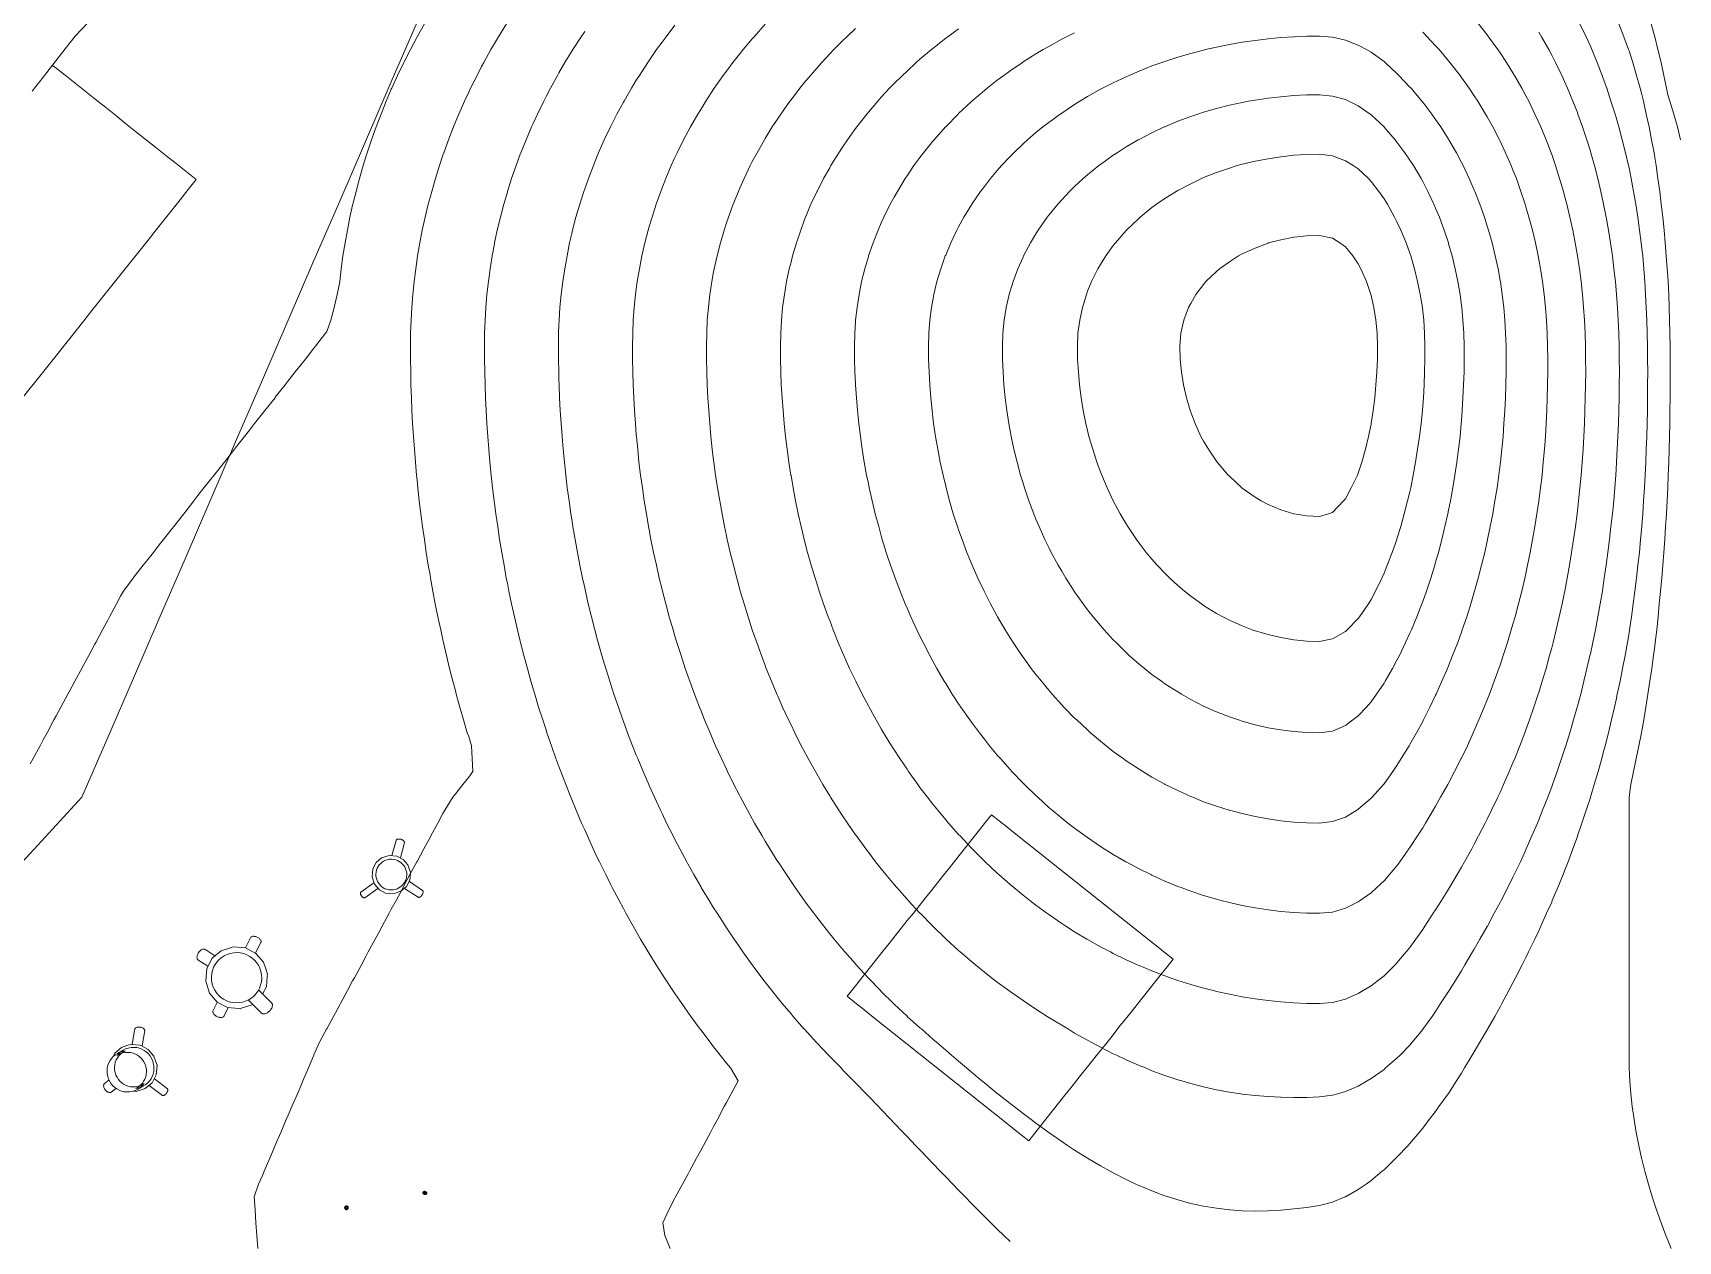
# Model space of a CAD drawing. Header units: millimetres. Extents: x -100577 to 287200, y -212120 to 238461.
# Drawn here: x 68313 to 81074, y 12460 to 21833 of the extents above; entities that cross this region are included whole.
import ezdxf

# ---------------------------------------------------------------- set-up
doc = ezdxf.new("R2010")
doc.units = ezdxf.units.MM
for name, color, linetype, lineweight in [('04_切断（機械室などの塊）', 7, 'Continuous', 35), ('10_見えがかり', 7, 'Continuous', 13), ('30_敷地・外構', 8, 'Continuous', 9)]:
    doc.layers.add(name, color=color, linetype=linetype, lineweight=lineweight)

msp = doc.modelspace()

# ---------------------------------------------------------------- linework, layer by layer
at = {"layer": '04_切断（機械室などの塊）'}
for points in [[(71350, 12825), (71350, 12826), (71349, 12826), (71348, 12826), (71348, 12827), (71347, 12827), (71347, 12828), (71346, 12828), (71346, 12829), (71345, 12829), (71345, 12830), (71344, 12830), (71344, 12831), (71343, 12832), (71343, 12832), (71343, 12833), (71343, 12834), (71343, 12834), (71342, 12835), (71342, 12836), (71342, 12836), (71342, 12837), (71343, 12838), (71343, 12838), (71343, 12839), (71343, 12839), (71343, 12840), (71344, 12840), (71344, 12840), (71344, 12841), (71345, 12841), (71345, 12842), (71346, 12842), (71346, 12842), (71347, 12843), (71347, 12843), (71348, 12843), (71349, 12843), (71349, 12843), (71350, 12843), (71351, 12844), (71352, 12843), (71352, 12843), (71353, 12843), (71354, 12843), (71355, 12843), (71355, 12843), (71356, 12843), (71357, 12842), (71357, 12842), (71358, 12842), (71358, 12841), (71359, 12841), (71360, 12840), (71360, 12840), (71361, 12839), (71361, 12839), (71362, 12838), (71362, 12838), (71363, 12837), (71363, 12837), (71363, 12836), (71364, 12835), (71364, 12835), (71364, 12834), (71364, 12833), (71364, 12833), (71364, 12832), (71364, 12831), (71364, 12831), (71364, 12830), (71364, 12830), (71364, 12829), (71364, 12829), (71363, 12828), (71363, 12828), (71363, 12827), (71362, 12827), (71362, 12826), (71362, 12826), (71361, 12826), (71361, 12825), (71360, 12825), (71359, 12825), (71359, 12824), (71358, 12824), (71357, 12824), (71357, 12824), (71356, 12824), (71355, 12824), (71354, 12824), (71354, 12824), (71353, 12824), (71352, 12825), (71351, 12825), (71351, 12825), (71350, 12825)], [(70736, 12718), (70736, 12718), (70736, 12719), (70736, 12720), (70736, 12721), (70736, 12721), (70737, 12722), (70737, 12723), (70737, 12724), (70737, 12724), (70738, 12726), (70738, 12726), (70738, 12727), (70739, 12727), (70739, 12728), (70740, 12729), (70740, 12729), (70741, 12730), (70741, 12730), (70742, 12731), (70742, 12731), (70743, 12731), (70744, 12732), (70744, 12732), (70745, 12732), (70745, 12732), (70746, 12732), (70746, 12732), (70747, 12732), (70747, 12732), (70748, 12731), (70748, 12731), (70749, 12731), (70749, 12731), (70750, 12730), (70750, 12730), (70751, 12729), (70751, 12729), (70752, 12728), (70752, 12727), (70753, 12726), (70753, 12726), (70753, 12725), (70753, 12724), (70754, 12723), (70754, 12723), (70754, 12722), (70754, 12721), (70754, 12720), (70754, 12719), (70754, 12718), (70754, 12718), (70754, 12717), (70754, 12716), (70754, 12715), (70754, 12715), (70753, 12714), (70753, 12713), (70753, 12712), (70753, 12712), (70752, 12711), (70752, 12710), (70751, 12709), (70751, 12709), (70750, 12708), (70750, 12708), (70749, 12707), (70749, 12707), (70748, 12706), (70748, 12706), (70747, 12706), (70746, 12706), (70746, 12706), (70745, 12706), (70745, 12706), (70744, 12706), (70744, 12706), (70743, 12706), (70742, 12706), (70742, 12706), (70741, 12707), (70741, 12707), (70740, 12708), (70740, 12708), (70739, 12709), (70739, 12709), (70738, 12710), (70738, 12710), (70738, 12711), (70737, 12712), (70737, 12713), (70737, 12713), (70737, 12714), (70737, 12715), (70736, 12716), (70736, 12716), (70736, 12718)]]:
    msp.add_lwpolyline(points, dxfattribs=at)
at = {"layer": '10_見えがかり'}
for points in [[(68738, 21911), (68642, 21808), (68536, 21672), (68421, 21526), (68307, 21380)], [(68466, 21581), (68484, 21567), (68562, 21505), (68640, 21443), (68718, 21380), (68797, 21318), (68875, 21256), (68953, 21194), (69031, 21131), (69110, 21069), (69266, 20945), (69345, 20882), (69423, 20820), (69579, 20696), (69517, 20617), (69455, 20539), (69268, 20304), (69206, 20226), (68957, 19913), (68895, 19835), (68832, 19756), (68770, 19678), (68708, 19600), (68459, 19287), (68397, 19209), (68210, 18974)], [(74908, 14711), (74955, 14770), (75002, 14828), (75048, 14887), (75095, 14946), (75142, 15005), (75235, 15122), (75282, 15181), (75329, 15239), (75375, 15298), (75422, 15357), (75469, 15415), (75655, 15650), (75702, 15709), (75749, 15768), (75807, 15721), (75866, 15674), (75925, 15628), (76981, 14787), (77040, 14740), (77099, 14694), (77157, 14647), (77111, 14588), (77064, 14530), (76877, 14295), (76831, 14236), (76784, 14178), (76737, 14119), (76691, 14060), (76644, 14001), (76550, 13884), (76504, 13825), (76457, 13767), (76410, 13708), (76364, 13649), (76317, 13591), (76130, 13356), (76084, 13297), (76037, 13238), (75978, 13285), (75919, 13332), (75861, 13378), (74804, 14219), (74746, 14266), (74687, 14312), (74628, 14359), (74675, 14418), (74722, 14476), (74908, 14711)], [(71098, 15452), (71130, 15569), (71131, 15571), (71132, 15573), (71134, 15574), (71136, 15576), (71139, 15577), (71143, 15578), (71146, 15579), (71150, 15579), (71155, 15579), (71159, 15578), (71163, 15578), (71167, 15577), (71171, 15576), (71175, 15574), (71179, 15572), (71182, 15570), (71186, 15568), (71189, 15566), (71191, 15563), (71193, 15560), (71194, 15558), (71195, 15556), (71195, 15553), (71195, 15551), (71163, 15434)], [(71018, 15433), (71076, 15452), (71136, 15446), (71186, 15420), (71222, 15378), (71222, 15378), (71241, 15320), (71238, 15283), (71236, 15260), (71210, 15210), (71167, 15174), (71110, 15155), (71049, 15160), (71000, 15186), (70963, 15229), (70944, 15286), (70950, 15347), (70976, 15396), (71018, 15433)], [(70991, 15366), (70999, 15378), (71009, 15388), (71020, 15398), (71033, 15407), (71048, 15414), (71063, 15419), (71079, 15422), (71096, 15423), (71112, 15421), (71128, 15418), (71142, 15412), (71155, 15405), (71167, 15397), (71178, 15387), (71188, 15376), (71197, 15363), (71204, 15348), (71209, 15333), (71212, 15317), (71212, 15300), (71211, 15284), (71207, 15268), (71202, 15254), (71195, 15241), (71186, 15229), (71177, 15218), (71165, 15208), (71152, 15200), (71138, 15193), (71123, 15187), (71106, 15184), (71090, 15184), (71074, 15185), (71058, 15189), (71043, 15194), (71030, 15201), (71018, 15210), (71008, 15219), (70998, 15231), (70989, 15244), (70982, 15258), (70977, 15274), (70974, 15290), (70973, 15306), (70975, 15322), (70978, 15338), (70984, 15353), (70991, 15366)], [(70853, 15162), (70853, 15164), (70854, 15166), (70855, 15167), (70856, 15168), (70957, 15240)], [(70989, 15196), (70887, 15124), (70886, 15123), (70884, 15123), (70882, 15123), (70880, 15123), (70878, 15124), (70875, 15125), (70873, 15127), (70870, 15129), (70868, 15131), (70865, 15133), (70863, 15136), (70861, 15139), (70859, 15141), (70858, 15144), (70856, 15147), (70855, 15150), (70854, 15153), (70853, 15156), (70853, 15159), (70853, 15162)], [(71233, 15249), (71335, 15181), (71337, 15180), (71338, 15178), (71339, 15176), (71340, 15173), (71340, 15170), (71340, 15167), (71339, 15164), (71338, 15160), (71337, 15156), (71335, 15152), (71333, 15149), (71331, 15145), (71329, 15142), (71326, 15139), (71323, 15136), (71321, 15133), (71318, 15131), (71314, 15129), (71311, 15128), (71309, 15127), (71306, 15126), (71304, 15126), (71301, 15127), (71300, 15128), (71196, 15196)], [(69962, 14736), (70004, 14817)], [(70004, 14817), (70005, 14819), (70007, 14821), (70010, 14823), (70014, 14824), (70018, 14825), (70022, 14825), (70027, 14825), (70033, 14824), (70038, 14823), (70043, 14822), (70048, 14820), (70053, 14817), (70058, 14815), (70062, 14812), (70067, 14809), (70071, 14805), (70074, 14801), (70078, 14797), (70080, 14793), (70082, 14790), (70083, 14786), (70083, 14783), (70083, 14780), (70082, 14777), (70040, 14696)], [(69585, 14659), (69586, 14665), (69586, 14670), (69588, 14676), (69590, 14682), (69592, 14687), (69595, 14693), (69598, 14697), (69601, 14702), (69605, 14707), (69609, 14711), (69614, 14715), (69619, 14719), (69623, 14722), (69628, 14724), (69633, 14726), (69637, 14726), (69641, 14726), (69644, 14725), (69647, 14724), (69723, 14673)], [(70017, 14297), (70013, 14294), (69937, 14269), (69920, 14263), (69909, 14264), (69823, 14272), (69742, 14314), (69683, 14383), (69653, 14476), (69662, 14574), (69704, 14654), (69772, 14713)], [(69727, 14605), (69740, 14625), (69756, 14642), (69774, 14658), (69796, 14672), (69819, 14684), (69844, 14692), (69871, 14697), (69898, 14698), (69924, 14696), (69949, 14690), (69973, 14681), (69995, 14669), (70014, 14656), (70032, 14640), (70048, 14622), (70062, 14601), (70073, 14577), (70082, 14552), (70087, 14525), (70088, 14499), (70085, 14472), (70079, 14447), (70070, 14423), (70059, 14401), (70045, 14382), (70030, 14364), (70011, 14348), (69990, 14334), (69967, 14323), (69941, 14314), (69915, 14310), (69888, 14308), (69862, 14311), (69836, 14317), (69812, 14326), (69791, 14337), (69771, 14351), (69754, 14366), (69738, 14385), (69724, 14406), (69712, 14430), (69704, 14455), (69699, 14481), (69698, 14508), (69700, 14535), (69706, 14560), (69715, 14584), (69727, 14605)], [(69772, 14713), (69845, 14736), (69865, 14743), (69963, 14734), (70043, 14692), (70102, 14624), (70120, 14571), (70133, 14531), (70131, 14516), (70124, 14433), (70096, 14380)], [(69669, 14592), (69593, 14642), (69591, 14644), (69589, 14647), (69587, 14651), (69586, 14655), (69585, 14659)], [(69708, 14238), (69708, 14242), (69709, 14245), (69710, 14248), (69742, 14312)], [(70065, 14408), (70166, 14306), (70168, 14303), (70170, 14299), (70171, 14295), (70172, 14290), (70171, 14285), (70170, 14279), (70168, 14273), (70165, 14267), (70161, 14261), (70157, 14255), (70153, 14250), (70148, 14245), (70143, 14240), (70138, 14236), (70132, 14232), (70126, 14229), (70120, 14226), (70114, 14224), (70108, 14223), (70103, 14222), (70098, 14223), (70094, 14224), (70090, 14226), (70087, 14228), (69986, 14330)], [(69828, 14270), (69795, 14205), (69793, 14202), (69790, 14200), (69787, 14198), (69783, 14196), (69779, 14195), (69774, 14195), (69768, 14195), (69762, 14195), (69757, 14196), (69751, 14198), (69745, 14200), (69740, 14203), (69735, 14205), (69730, 14209), (69725, 14212), (69721, 14216), (69717, 14221), (69714, 14225), (69711, 14230), (69709, 14234), (69708, 14238)], [(69084, 13987), (69104, 14107), (69105, 14109), (69106, 14111), (69108, 14113), (69110, 14115), (69113, 14117), (69117, 14118), (69121, 14119), (69126, 14120), (69131, 14120), (69136, 14120), (69140, 14120), (69145, 14119), (69149, 14119), (69154, 14117), (69159, 14116), (69163, 14114), (69167, 14112), (69171, 14109), (69174, 14107), (69176, 14104), (69178, 14102), (69179, 14099), (69180, 14097), (69180, 14094), (69160, 13975)], [(68895, 13824), (68902, 13844), (68911, 13861), (68922, 13877), (68935, 13891), (68950, 13904), (68968, 13916), (69013, 13942), (69032, 13952), (69053, 13958), (69075, 13962), (69097, 13963), (69118, 13961), (69139, 13956), (69158, 13949), (69176, 13939), (69192, 13928), (69206, 13915), (69219, 13900), (69231, 13882), (69240, 13863), (69247, 13842), (69251, 13821), (69252, 13799), (69250, 13777), (69245, 13756), (69238, 13737), (69229, 13719), (69218, 13703), (69205, 13689), (69190, 13676), (69172, 13665), (69127, 13638), (69108, 13629), (69087, 13622), (69065, 13618), (69043, 13617), (69022, 13619), (69001, 13624), (68982, 13632), (68964, 13641), (68948, 13652), (68934, 13665), (68921, 13681), (68909, 13698), (68900, 13717), (68893, 13738), (68889, 13760), (68888, 13782), (68890, 13803), (68895, 13824)], [(68937, 13895), (68949, 13918)], [(69090, 13918), (69071, 13922), (69051, 13924), (69031, 13923), (69011, 13920), (68998, 13915), (68990, 13908), (68978, 13895), (68968, 13881), (68959, 13865), (68952, 13847), (68948, 13828), (68946, 13808), (68947, 13787), (68951, 13767), (68957, 13748), (68966, 13731), (68976, 13715), (68988, 13701), (69002, 13689), (69016, 13678), (69032, 13670), (69050, 13663), (69069, 13658), (69089, 13656), (69109, 13657), (69129, 13661), (69142, 13665), (69150, 13672), (69162, 13685), (69172, 13700), (69181, 13716), (69188, 13734), (69192, 13753), (69194, 13773), (69193, 13793), (69189, 13813), (69183, 13832), (69174, 13850), (69164, 13866), (69152, 13880), (69138, 13892), (69124, 13902), (69108, 13911), (69090, 13918)], [(68949, 13918), (69001, 13963), (69050, 13979), (69072, 13986), (69146, 13979), (69207, 13947), (69252, 13895), (69265, 13858), (69276, 13824), (69269, 13750), (69237, 13689), (69184, 13644), (69114, 13621), (69094, 13622)], [(68981, 13918), (68968, 13903), (68965, 13899), (68965, 13899), (68974, 13905), (69020, 13931), (69029, 13936), (69029, 13936), (69008, 13932), (68991, 13927), (68981, 13918)], [(68957, 13644), (68921, 13616), (68918, 13614), (68915, 13613), (68911, 13613), (68907, 13613), (68903, 13613), (68898, 13615), (68894, 13617), (68889, 13619), (68885, 13622), (68881, 13626), (68877, 13630), (68874, 13634), (68871, 13638), (68868, 13642), (68866, 13647), (68864, 13652), (68862, 13657), (68861, 13662), (68861, 13667), (68862, 13671), (68863, 13675), (68864, 13678), (68866, 13681), (68868, 13683), (68902, 13709)], [(69111, 13645), (69111, 13645), (69132, 13648), (69149, 13654), (69159, 13663), (69172, 13677), (69175, 13682), (69175, 13682), (69166, 13676), (69120, 13649), (69111, 13645)], [(69255, 13719), (69356, 13641), (69358, 13640), (69359, 13638), (69359, 13636), (69360, 13634), (69359, 13631), (69359, 13627), (69358, 13624), (69357, 13620), (69355, 13617), (69353, 13613), (69351, 13610), (69348, 13607), (69346, 13604), (69343, 13601), (69340, 13598), (69337, 13595), (69334, 13593), (69331, 13591), (69328, 13590), (69325, 13589), (69323, 13589), (69320, 13589), (69318, 13589), (69317, 13590), (69216, 13668)]]:
    msp.add_lwpolyline(points, dxfattribs=at)
at = {"layer": '30_敷地・外構'}
for points in [[(68007, 15161), (68350, 15532), (68693, 15903), (68893, 16366), (69093, 16828), (69293, 17291), (69493, 17753), (69693, 18216), (69893, 18678), (70093, 19141), (70293, 19603), (70493, 20066), (70693, 20528), (70893, 20991), (71093, 21453), (71293, 21916)], [(68293, 16163), (68315, 16203), (68369, 16303), (68393, 16348), (68423, 16403), (68476, 16503), (68493, 16534), (68530, 16603), (68584, 16703), (68593, 16720), (68638, 16803), (68692, 16903), (68693, 16905), (68746, 17003), (68793, 17091), (68800, 17103), (68853, 17203), (68893, 17277), (68907, 17303), (68961, 17403), (68993, 17463), (69016, 17503), (69090, 17603), (69093, 17607), (69169, 17703), (69193, 17734), (69248, 17803), (69293, 17861), (69326, 17903), (69393, 17988), (69405, 18003), (69483, 18103), (69493, 18116), (69562, 18203), (69593, 18243), (69640, 18303), (69693, 18370), (69719, 18403), (69793, 18497), (69798, 18503), (69876, 18603), (69893, 18625), (69955, 18703), (69993, 18752), (70033, 18803), (70093, 18879), (70112, 18903), (70191, 19003), (70193, 19007), (70269, 19103), (70293, 19134), (70348, 19203), (70393, 19261), (70426, 19303), (70493, 19388), (70505, 19403), (70583, 19503), (70593, 19516), (70625, 19603), (70650, 19703), (70672, 19803), (70693, 19902), (70693, 19903), (70705, 20003), (70718, 20103), (70734, 20203), (70752, 20303), (70772, 20403), (70793, 20497), (70794, 20503), (70819, 20603), (70846, 20703), (70874, 20803), (70893, 20863), (70906, 20903), (70939, 21003), (70975, 21103), (70993, 21151), (71013, 21203), (71054, 21303), (71093, 21395), (71097, 21403), (71142, 21503), (71190, 21603), (71193, 21609), (71241, 21703), (71293, 21802), (71294, 21803), (71350, 21903)], [(70057, 12403), (70050, 12503), (70043, 12603), (70037, 12703), (70030, 12803), (70064, 12903), (70093, 12970), (70107, 13003), (70150, 13103), (70193, 13203), (70193, 13204), (70235, 13303), (70278, 13403), (70293, 13437), (70321, 13503), (70364, 13603), (70393, 13670), (70407, 13703), (70450, 13803), (70493, 13903), (70493, 13904), (70537, 14003), (70591, 14103), (70593, 14106), (70645, 14203), (70693, 14292), (70699, 14303), (70753, 14403), (70793, 14478), (70807, 14503), (70861, 14603), (70893, 14663), (70914, 14703), (70968, 14803), (70993, 14849), (71022, 14903), (71076, 15003), (71093, 15035), (71130, 15103), (71184, 15203), (71193, 15220), (71237, 15303), (71291, 15403), (71293, 15406), (71345, 15503), (71393, 15592), (71399, 15603), (71453, 15703), (71493, 15777), (71507, 15803), (71570, 15903), (71593, 15932), (71648, 16003), (71693, 16060), (71724, 16103), (71721, 16203), (71715, 16303), (71693, 16374), (71680, 16403), (71654, 16503), (71625, 16603), (71597, 16703), (71593, 16720), (71571, 16803), (71545, 16903), (71521, 17003), (71498, 17103), (71493, 17125), (71476, 17203), (71454, 17303), (71434, 17403), (71415, 17503), (71397, 17603), (71393, 17628), (71380, 17703), (71364, 17803), (71349, 17903), (71335, 18003), (71322, 18103), (71310, 18203), (71299, 18303), (71293, 18362), (71289, 18403), (71280, 18503), (71272, 18603), (71264, 18703), (71258, 18803), (71253, 18903), (71249, 19003), (71245, 19103), (71243, 19203), (71242, 19303), (71241, 19403), (71242, 19503), (71246, 19603), (71251, 19703), (71259, 19803), (71269, 19903), (71282, 20003), (71293, 20080), (71297, 20103), (71314, 20203), (71333, 20303), (71355, 20403), (71379, 20503), (71393, 20557), (71406, 20603), (71435, 20703), (71466, 20803), (71493, 20884), (71500, 20903), (71536, 21003), (71575, 21103), (71593, 21147), (71617, 21203), (71661, 21303), (71693, 21372), (71708, 21403), (71758, 21503), (71793, 21571), (71810, 21603), (71866, 21703), (71893, 21750), (71924, 21803), (71986, 21903)], [(73255, 12403), (73215, 12503), (73199, 12603), (73245, 12703), (73293, 12792), (73298, 12803), (73352, 12903), (73393, 12978), (73406, 13003), (73460, 13103), (73493, 13164), (73514, 13203), (73568, 13303), (73593, 13350), (73622, 13403), (73675, 13503), (73693, 13535), (73729, 13603), (73783, 13703), (73724, 13803), (73693, 13841), (73643, 13903), (73593, 13967), (73565, 14003), (73493, 14098), (73489, 14103), (73416, 14203), (73393, 14236), (73346, 14303), (73293, 14380), (73277, 14403), (73212, 14503), (73193, 14532), (73148, 14603), (73093, 14692), (73086, 14703), (73026, 14803), (72993, 14861), (72969, 14903), (72913, 15003), (72893, 15040), (72859, 15103), (72806, 15203), (72793, 15229), (72756, 15303), (72707, 15403), (72693, 15432), (72659, 15503), (72614, 15603), (72593, 15650), (72569, 15703), (72527, 15803), (72493, 15885), (72485, 15903), (72446, 16003), (72407, 16103), (72393, 16142), (72370, 16203), (72335, 16303), (72300, 16403), (72293, 16425), (72267, 16503), (72235, 16603), (72205, 16703), (72193, 16744), (72176, 16803), (72148, 16903), (72121, 17003), (72096, 17103), (72093, 17114), (72071, 17203), (72048, 17303), (72026, 17403), (72005, 17503), (71993, 17565), (71985, 17603), (71967, 17703), (71949, 17803), (71933, 17903), (71918, 18003), (71903, 18103), (71893, 18182), (71890, 18203), (71878, 18303), (71867, 18403), (71857, 18503), (71848, 18603), (71841, 18703), (71834, 18803), (71828, 18903), (71823, 19003), (71820, 19103), (71817, 19203), (71816, 19303), (71815, 19403), (71816, 19503), (71820, 19603), (71826, 19703), (71835, 19803), (71846, 19903), (71859, 20003), (71876, 20103), (71893, 20197), (71894, 20203), (71915, 20303), (71939, 20403), (71966, 20503), (71993, 20598), (71995, 20603), (72026, 20703), (72061, 20803), (72093, 20891), (72098, 20903), (72138, 21003), (72180, 21103), (72193, 21131), (72226, 21203), (72275, 21303), (72293, 21339), (72327, 21403), (72382, 21503), (72393, 21523), (72440, 21603), (72493, 21690), (72501, 21703), (72566, 21803), (72593, 21843)], [(75893, 12457), (75845, 12503), (75793, 12553), (75743, 12603), (75693, 12652), (75643, 12703), (75593, 12753), (75544, 12803), (75493, 12855), (75447, 12903), (75393, 12959), (75351, 13003), (75293, 13063), (75254, 13103), (75193, 13167), (75159, 13203), (75093, 13272), (75063, 13303), (74993, 13376), (74967, 13403), (74893, 13480), (74871, 13503), (74793, 13584), (74775, 13603), (74693, 13688), (74678, 13703), (74593, 13790), (74581, 13803), (74493, 13893), (74483, 13903), (74393, 13998), (74388, 14003), (74297, 14103), (74293, 14107), (74209, 14203), (74193, 14222), (74125, 14303), (74093, 14343), (74045, 14403), (73993, 14470), (73967, 14503), (73893, 14602), (73892, 14603), (73820, 14703), (73793, 14742), (73751, 14803), (73693, 14890), (73684, 14903), (73620, 15003), (73593, 15046), (73557, 15103), (73497, 15203), (73493, 15211), (73440, 15303), (73393, 15387), (73384, 15403), (73330, 15503), (73293, 15575), (73278, 15603), (73228, 15703), (73193, 15776), (73180, 15803), (73133, 15903), (73093, 15994), (73089, 16003), (73046, 16103), (73004, 16203), (72993, 16231), (72964, 16303), (72926, 16403), (72893, 16492), (72889, 16503), (72854, 16603), (72820, 16703), (72793, 16786), (72787, 16803), (72756, 16903), (72727, 17003), (72698, 17103), (72693, 17123), (72671, 17203), (72646, 17303), (72621, 17403), (72598, 17503), (72593, 17527), (72576, 17603), (72556, 17703), (72537, 17803), (72519, 17903), (72502, 18003), (72493, 18059), (72486, 18103), (72472, 18203), (72458, 18303), (72446, 18403), (72435, 18503), (72426, 18603), (72417, 18703), (72410, 18803), (72403, 18903), (72398, 19003), (72394, 19103), (72393, 19143), (72391, 19203), (72390, 19303), (72389, 19403), (72390, 19503), (72393, 19569), (72394, 19603), (72401, 19703), (72411, 19803), (72423, 19903), (72438, 20003), (72456, 20103), (72476, 20203), (72493, 20277), (72499, 20303), (72525, 20403), (72555, 20503), (72587, 20603), (72593, 20622), (72622, 20703), (72660, 20803), (72693, 20885), (72701, 20903), (72745, 21003), (72792, 21103), (72793, 21105), (72843, 21203), (72893, 21295), (72898, 21303), (72956, 21403), (72993, 21465), (73017, 21503), (73082, 21603), (73093, 21619), (73151, 21703), (73193, 21761), (73225, 21803), (73293, 21892)], [(80799, 20103), (80807, 20003), (80815, 19903), (80822, 19803), (80827, 19703), (80831, 19603), (80834, 19503), (80836, 19403), (80837, 19303), (80838, 19203), (80837, 19103), (80836, 19003), (80835, 18903), (80833, 18803), (80830, 18703), (80827, 18603), (80823, 18503), (80818, 18403), (80812, 18303), (80806, 18203), (80800, 18103), (80793, 18011), (80792, 18003), (80783, 17903), (80773, 17803), (80762, 17703), (80751, 17603), (80738, 17503), (80725, 17403), (80711, 17303), (80696, 17203), (80693, 17180), (80680, 17103), (80662, 17003), (80643, 16903), (80623, 16803), (80602, 16703), (80593, 16659), (80580, 16603), (80557, 16503), (80533, 16403), (80507, 16303), (80493, 16247), (80481, 16203), (80453, 16103), (80423, 16003), (80393, 15903), (80393, 15901), (80361, 15803), (80328, 15703), (80294, 15603), (80293, 15600), (80257, 15503), (80220, 15403), (80193, 15332), (80181, 15303), (80140, 15203), (80098, 15103), (80093, 15089), (80054, 15003), (80009, 14903), (79993, 14866), (79963, 14803), (79914, 14703), (79893, 14659), (79864, 14603), (79813, 14503), (79793, 14463), (79760, 14403), (79706, 14303), (79693, 14278), (79651, 14203), (79594, 14103), (79593, 14100), (79536, 14003), (79493, 13929), (79477, 13903), (79416, 13803), (79393, 13764), (79354, 13703), (79293, 13606), (79290, 13603), (79219, 13503), (79193, 13465), (79144, 13403), (79093, 13336), (79064, 13303), (78993, 13218), (78979, 13203), (78893, 13110), (78885, 13103), (78793, 13014), (78779, 13003), (78693, 12930), (78653, 12903), (78593, 12860), (78493, 12804), (78489, 12803), (78393, 12763), (78293, 12737), (78193, 12722), (78093, 12710), (78019, 12703), (77993, 12700), (77893, 12695), (77793, 12693), (77693, 12696), (77596, 12703), (77593, 12703), (77493, 12715), (77393, 12731), (77293, 12753), (77193, 12780), (77121, 12803), (77093, 12812), (76993, 12849), (76893, 12891), (76867, 12903), (76793, 12938), (76693, 12989), (76668, 13003), (76593, 13044), (76494, 13103), (76493, 13104), (76393, 13166), (76338, 13203), (76293, 13233), (76193, 13302), (76192, 13303), (76093, 13374), (76055, 13403), (75993, 13449), (75924, 13503), (75893, 13527), (75797, 13603), (75793, 13606), (75693, 13687), (75674, 13703), (75593, 13770), (75554, 13803), (75493, 13855), (75437, 13903), (75393, 13941), (75321, 14003), (75293, 14027), (75207, 14103), (75193, 14115), (75095, 14203), (75093, 14205), (74993, 14299), (74988, 14303), (74893, 14397), (74887, 14403), (74793, 14501), (74791, 14503), (74699, 14603), (74693, 14610), (74611, 14703), (74593, 14724), (74527, 14803), (74493, 14845), (74447, 14903), (74393, 14973), (74370, 15003), (74296, 15103), (74293, 15107), (74225, 15203), (74193, 15250), (74157, 15303), (74093, 15401), (74092, 15403), (74029, 15503), (73993, 15563), (73969, 15603), (73911, 15703), (73893, 15735), (73855, 15803), (73802, 15903), (73793, 15920), (73750, 16003), (73701, 16103), (73693, 16120), (73654, 16203), (73608, 16303), (73593, 16338), (73565, 16403), (73523, 16503), (73493, 16578), (73483, 16603), (73445, 16703), (73408, 16803), (73393, 16846), (73373, 16903), (73340, 17003), (73308, 17103), (73293, 17152), (73278, 17203), (73249, 17303), (73222, 17403), (73196, 17503), (73193, 17515), (73171, 17603), (73149, 17703), (73127, 17803), (73107, 17903), (73093, 17977), (73088, 18003), (73071, 18103), (73055, 18203), (73040, 18303), (73026, 18403), (73014, 18503), (73004, 18603), (72994, 18703), (72993, 18715), (72986, 18803), (72979, 18903), (72973, 19003), (72969, 19103), (72966, 19203), (72964, 19303), (72963, 19403), (72965, 19503), (72969, 19603), (72977, 19703), (72987, 19803), (72993, 19848), (73001, 19903), (73017, 20003), (73037, 20103), (73060, 20203), (73085, 20303), (73093, 20330), (73115, 20403), (73147, 20503), (73183, 20603), (73193, 20630), (73222, 20703), (73264, 20803), (73293, 20866), (73310, 20903), (73360, 21003), (73393, 21065), (73414, 21103), (73471, 21203), (73493, 21239), (73533, 21303), (73593, 21396), (73598, 21403), (73668, 21503), (73693, 21537), (73743, 21603), (73793, 21667), (73822, 21703), (73893, 21787), (73907, 21803), (73993, 21900)], [(80596, 19803), (80603, 19703), (80609, 19603), (80613, 19503), (80616, 19403), (80617, 19303), (80618, 19203), (80617, 19103), (80616, 19003), (80614, 18903), (80611, 18803), (80607, 18703), (80602, 18603), (80597, 18503), (80593, 18445), (80590, 18403), (80582, 18303), (80574, 18203), (80564, 18103), (80553, 18003), (80542, 17903), (80529, 17803), (80516, 17703), (80501, 17603), (80493, 17547), (80486, 17503), (80469, 17403), (80451, 17303), (80432, 17203), (80411, 17103), (80393, 17015), (80390, 17003), (80367, 16903), (80343, 16803), (80318, 16703), (80293, 16609), (80291, 16603), (80263, 16503), (80233, 16403), (80202, 16303), (80193, 16273), (80169, 16203), (80135, 16103), (80100, 16003), (80093, 15984), (80062, 15903), (80023, 15803), (79993, 15727), (79983, 15703), (79940, 15603), (79896, 15503), (79893, 15496), (79850, 15403), (79802, 15303), (79793, 15283), (79752, 15203), (79702, 15103), (79693, 15086), (79648, 15003), (79594, 14903), (79593, 14900), (79537, 14803), (79493, 14725), (79480, 14703), (79420, 14603), (79393, 14557), (79359, 14503), (79297, 14403), (79293, 14397), (79232, 14303), (79193, 14242), (79165, 14203), (79094, 14103), (79093, 14102), (79012, 14003), (78993, 13981), (78917, 13903), (78893, 13878), (78805, 13803), (78793, 13792), (78693, 13721), (78661, 13703), (78593, 13663), (78493, 13620), (78431, 13603), (78393, 13592), (78293, 13579), (78193, 13575), (78093, 13574), (77993, 13576), (77893, 13581), (77793, 13589), (77693, 13601), (77680, 13603), (77593, 13616), (77493, 13634), (77393, 13657), (77293, 13683), (77225, 13703), (77193, 13712), (77093, 13745), (76993, 13782), (76943, 13803), (76893, 13823), (76793, 13867), (76717, 13903), (76693, 13914), (76593, 13965), (76522, 14003), (76493, 14018), (76393, 14074), (76345, 14103), (76293, 14134), (76193, 14195), (76181, 14203), (76093, 14259), (76028, 14303), (75993, 14326), (75893, 14396), (75883, 14403), (75793, 14469), (75749, 14503), (75693, 14546), (75623, 14603), (75593, 14628), (75506, 14703), (75493, 14715), (75396, 14803), (75393, 14806), (75293, 14902), (75292, 14903), (75194, 15003), (75193, 15004), (75101, 15103), (75093, 15112), (75013, 15203), (74993, 15226), (74929, 15303), (74893, 15348), (74849, 15403), (74793, 15476), (74773, 15503), (74700, 15603), (74693, 15613), (74630, 15703), (74593, 15759), (74564, 15803), (74500, 15903), (74493, 15915), (74440, 16003), (74393, 16084), (74382, 16103), (74326, 16203), (74293, 16266), (74273, 16303), (74223, 16403), (74193, 16464), (74174, 16503), (74128, 16603), (74093, 16682), (74084, 16703), (74042, 16803), (74001, 16903), (73993, 16925), (73963, 17003), (73927, 17103), (73893, 17201), (73892, 17203), (73860, 17303), (73829, 17403), (73799, 17503), (73793, 17526), (73772, 17603), (73746, 17703), (73722, 17803), (73699, 17903), (73693, 17930), (73678, 18003), (73658, 18103), (73640, 18203), (73623, 18303), (73608, 18403), (73595, 18503), (73593, 18516), (73582, 18603), (73572, 18703), (73563, 18803), (73555, 18903), (73548, 19003), (73543, 19103), (73540, 19203), (73538, 19303), (73537, 19403), (73539, 19503), (73544, 19603), (73552, 19703), (73564, 19803), (73579, 19903), (73593, 19978), (73598, 20003), (73620, 20103), (73645, 20203), (73675, 20303), (73693, 20360), (73708, 20403), (73744, 20503), (73785, 20603), (73793, 20623), (73829, 20703), (73877, 20803), (73893, 20834), (73930, 20903), (73987, 21003), (73993, 21014), (74048, 21103), (74093, 21171), (74114, 21203), (74185, 21303), (74193, 21314), (74262, 21403), (74293, 21442), (74343, 21503), (74393, 21560), (74431, 21603), (74493, 21670), (74525, 21703), (74593, 21772), (74626, 21803), (74693, 21866)], [(80293, 20103), (80308, 20003), (80321, 19903), (80331, 19803), (80340, 19703), (80347, 19603), (80352, 19503), (80355, 19403), (80356, 19303), (80357, 19203), (80356, 19103), (80354, 19003), (80351, 18903), (80348, 18803), (80343, 18703), (80337, 18603), (80330, 18503), (80322, 18403), (80312, 18303), (80302, 18203), (80293, 18124), (80291, 18103), (80277, 18003), (80263, 17903), (80248, 17803), (80231, 17703), (80213, 17603), (80195, 17503), (80193, 17495), (80174, 17403), (80152, 17303), (80128, 17203), (80104, 17103), (80093, 17062), (80077, 17003), (80049, 16903), (80019, 16803), (79993, 16717), (79988, 16703), (79955, 16603), (79921, 16503), (79893, 16425), (79884, 16403), (79846, 16303), (79806, 16203), (79793, 16170), (79764, 16103), (79720, 16003), (79693, 15941), (79675, 15903), (79627, 15803), (79593, 15733), (79578, 15703), (79526, 15603), (79493, 15540), (79473, 15503), (79417, 15403), (79393, 15360), (79360, 15303), (79301, 15203), (79293, 15190), (79239, 15103), (79193, 15030), (79175, 15003), (79110, 14903), (79093, 14877), (79040, 14803), (78993, 14737), (78965, 14703), (78893, 14618), (78878, 14603), (78793, 14519), (78772, 14503), (78693, 14440), (78631, 14403), (78593, 14380), (78493, 14337), (78393, 14311), (78293, 14303), (78293, 14303), (78293, 14303), (78193, 14304), (78093, 14309), (77993, 14316), (77893, 14326), (77793, 14339), (77693, 14356), (77593, 14375), (77493, 14397), (77470, 14403), (77393, 14422), (77293, 14451), (77193, 14483), (77134, 14503), (77093, 14517), (76993, 14556), (76893, 14597), (76880, 14603), (76793, 14642), (76693, 14691), (76670, 14703), (76593, 14743), (76493, 14800), (76487, 14803), (76393, 14860), (76325, 14903), (76293, 14924), (76193, 14993), (76178, 15003), (76093, 15066), (76045, 15103), (75993, 15144), (75921, 15203), (75893, 15226), (75806, 15303), (75793, 15315), (75699, 15403), (75693, 15408), (75598, 15503), (75593, 15508), (75504, 15603), (75493, 15615), (75415, 15703), (75393, 15729), (75331, 15803), (75293, 15850), (75251, 15903), (75193, 15980), (75176, 16003), (75104, 16103), (75093, 16120), (75037, 16203), (74993, 16270), (74972, 16303), (74911, 16403), (74893, 16434), (74853, 16503), (74798, 16603), (74793, 16612), (74745, 16703), (74695, 16803), (74693, 16808), (74648, 16903), (74603, 17003), (74593, 17026), (74560, 17103), (74520, 17203), (74493, 17274), (74482, 17303), (74446, 17403), (74412, 17503), (74393, 17563), (74380, 17603), (74350, 17703), (74322, 17803), (74296, 17903), (74293, 17915), (74272, 18003), (74249, 18103), (74228, 18203), (74209, 18303), (74193, 18398), (74192, 18403), (74177, 18503), (74163, 18603), (74151, 18703), (74140, 18803), (74131, 18903), (74124, 19003), (74118, 19103), (74114, 19203), (74112, 19303), (74111, 19403), (74113, 19503), (74119, 19603), (74128, 19703), (74142, 19803), (74159, 19903), (74180, 20003), (74193, 20054), (74205, 20103), (74235, 20203), (74268, 20303), (74293, 20369), (74306, 20403), (74348, 20503), (74393, 20600), (74395, 20603), (74446, 20703), (74493, 20787), (74502, 20803), (74564, 20903), (74593, 20947), (74631, 21003), (74693, 21090), (74703, 21103), (74781, 21203), (74793, 21217), (74866, 21303), (74893, 21333), (74958, 21403), (74993, 21439), (75057, 21503), (75093, 21537), (75165, 21603), (75193, 21628), (75282, 21703), (75293, 21712), (75393, 21791), (75409, 21803), (75493, 21865)], [(80006, 20003), (80021, 19903), (80034, 19803), (80044, 19703), (80052, 19603), (80058, 19503), (80061, 19403), (80062, 19303), (80063, 19203), (80061, 19103), (80059, 19003), (80055, 18903), (80050, 18803), (80044, 18703), (80037, 18603), (80028, 18503), (80018, 18403), (80006, 18303), (79993, 18203), (79993, 18201), (79979, 18103), (79963, 18003), (79945, 17903), (79927, 17803), (79906, 17703), (79893, 17640), (79885, 17603), (79861, 17503), (79836, 17403), (79809, 17303), (79793, 17246), (79780, 17203), (79750, 17103), (79718, 17003), (79693, 16929), (79684, 16903), (79648, 16803), (79610, 16703), (79593, 16659), (79570, 16603), (79528, 16503), (79493, 16421), (79485, 16403), (79439, 16303), (79393, 16207), (79391, 16203), (79340, 16103), (79293, 16013), (79288, 16003), (79232, 15903), (79193, 15833), (79175, 15803), (79115, 15703), (79093, 15667), (79052, 15603), (78993, 15513), (78986, 15503), (78915, 15403), (78893, 15372), (78834, 15303), (78793, 15256), (78736, 15203), (78693, 15163), (78608, 15103), (78593, 15092), (78493, 15042), (78393, 15013), (78293, 15003), (78293, 15003), (78293, 15003), (78193, 15005), (78093, 15010), (77993, 15018), (77893, 15030), (77793, 15045), (77693, 15064), (77593, 15087), (77529, 15103), (77493, 15112), (77393, 15142), (77293, 15175), (77218, 15203), (77193, 15212), (77093, 15253), (76993, 15298), (76984, 15303), (76893, 15348), (76793, 15401), (76790, 15403), (76693, 15459), (76623, 15503), (76593, 15522), (76493, 15590), (76474, 15603), (76393, 15663), (76341, 15703), (76293, 15741), (76219, 15803), (76193, 15825), (76107, 15903), (76093, 15916), (76003, 16003), (75993, 16013), (75907, 16103), (75893, 16118), (75817, 16203), (75793, 16231), (75733, 16303), (75693, 16353), (75654, 16403), (75593, 16485), (75580, 16503), (75510, 16603), (75493, 16628), (75444, 16703), (75393, 16785), (75382, 16803), (75324, 16903), (75293, 16959), (75269, 17003), (75217, 17103), (75193, 17152), (75168, 17203), (75122, 17303), (75093, 17371), (75079, 17403), (75039, 17503), (75001, 17603), (74993, 17625), (74965, 17703), (74932, 17803), (74901, 17903), (74893, 17931), (74873, 18003), (74846, 18103), (74822, 18203), (74800, 18303), (74793, 18336), (74779, 18403), (74761, 18503), (74745, 18603), (74731, 18703), (74719, 18803), (74708, 18903), (74700, 19003), (74693, 19103), (74693, 19112), (74689, 19203), (74686, 19303), (74685, 19403), (74687, 19503), (74693, 19591), (74694, 19603), (74705, 19703), (74721, 19803), (74741, 19903), (74765, 20003), (74793, 20097), (74795, 20103), (74829, 20203), (74868, 20303), (74893, 20359), (74913, 20403), (74963, 20503), (74993, 20558), (75018, 20603), (75079, 20703), (75093, 20724), (75147, 20803), (75193, 20866), (75221, 20903), (75293, 20992), (75303, 21003), (75392, 21103), (75393, 21105), (75489, 21203), (75493, 21207), (75593, 21300), (75596, 21303), (75693, 21386), (75714, 21403), (75793, 21465), (75844, 21503), (75893, 21538), (75988, 21603), (75993, 21607), (76093, 21670), (76149, 21703), (76193, 21728), (76293, 21783), (76331, 21803), (76393, 21834)], [(79093, 21838), (79127, 21803), (79193, 21732), (79220, 21703), (79293, 21617), (79304, 21603), (79382, 21503), (79393, 21488), (79454, 21403), (79493, 21345), (79520, 21303), (79581, 21203), (79593, 21182), (79637, 21103), (79689, 21003), (79693, 20994), (79736, 20903), (79779, 20803), (79793, 20769), (79819, 20703), (79855, 20603), (79888, 20503), (79893, 20484), (79917, 20403), (79943, 20303), (79967, 20203), (79988, 20103), (79993, 20074), (80006, 20003)], [(79525, 21903), (79593, 21817), (79604, 21803), (79676, 21703), (79693, 21678), (79743, 21603), (79793, 21522), (79805, 21503), (79862, 21403), (79893, 21345), (79915, 21303), (79963, 21203), (79993, 21138), (80008, 21103), (80050, 21003), (80088, 20903), (80093, 20889), (80123, 20803), (80155, 20703), (80184, 20603), (80193, 20570), (80211, 20503), (80235, 20403), (80256, 20303), (80276, 20203), (80293, 20103), (80293, 20103)], [(79993, 21839), (80014, 21803), (80071, 21703), (80093, 21661), (80123, 21603), (80172, 21503), (80193, 21456), (80217, 21403), (80258, 21303), (80293, 21214), (80297, 21203), (80333, 21103), (80366, 21003), (80393, 20915), (80397, 20903), (80425, 20803), (80450, 20703), (80474, 20603), (80493, 20518), (80496, 20503), (80516, 20403), (80533, 20303), (80549, 20203), (80564, 20103), (80576, 20003), (80587, 19903), (80593, 19838), (80596, 19803)], [(80312, 21903), (80360, 21803), (80393, 21729), (80404, 21703), (80445, 21603), (80484, 21503), (80493, 21479), (80520, 21403), (80553, 21303), (80585, 21203), (80593, 21176), (80614, 21103), (80641, 21003), (80666, 20903), (80690, 20803), (80693, 20787), (80710, 20703), (80728, 20603), (80745, 20503), (80761, 20403), (80775, 20303), (80788, 20203), (80793, 20158), (80799, 20103)], [(80615, 21903), (80653, 21803), (80690, 21703), (80693, 21693), (80722, 21603), (80752, 21503), (80780, 21403), (80793, 21354), (80805, 21303), (80827, 21203), (80848, 21103), (80868, 21003), (80887, 20903), (80893, 20865), (80903, 20803), (80917, 20703), (80931, 20603), (80943, 20503), (80954, 20403), (80965, 20303), (80974, 20203), (80982, 20103), (80989, 20003), (80993, 19945), (80996, 19903), (81001, 19803), (81005, 19703), (81008, 19603), (81010, 19503), (81012, 19403), (81012, 19303), (81013, 19203), (81012, 19103), (81012, 19003), (81010, 18903), (81009, 18803), (81007, 18703), (81004, 18603), (81001, 18503), (80997, 18403), (80993, 18303), (80993, 18301), (80988, 18203), (80983, 18103), (80977, 18003), (80970, 17903), (80963, 17803), (80955, 17703), (80947, 17603), (80938, 17503), (80928, 17403), (80918, 17303), (80908, 17203), (80896, 17103), (80893, 17075), (80883, 17003), (80870, 16903), (80855, 16803), (80840, 16703), (80824, 16603), (80807, 16503), (80793, 16419), (80790, 16403), (80769, 16303), (80748, 16203), (80728, 16103), (80707, 16003), (80693, 15903), (80693, 15903), (80693, 15803), (80693, 15703), (80693, 15603), (80693, 15503), (80693, 15403), (80693, 15303), (80693, 15203), (80693, 15103), (80693, 15003), (80693, 14903), (80693, 14803), (80693, 14703), (80693, 14603), (80693, 14503), (80693, 14403), (80693, 14303), (80693, 14203), (80693, 14103), (80693, 14003), (80693, 13903), (80693, 13903), (80694, 13803), (80699, 13703), (80707, 13603), (80718, 13503), (80732, 13403), (80749, 13303), (80769, 13203), (80791, 13103), (80793, 13095), (80816, 13003), (80843, 12903), (80873, 12803), (80893, 12742), (80906, 12703), (80941, 12603), (80979, 12503), (80993, 12467), (81019, 12403)], [(80865, 21903), (80893, 21803), (80893, 21801), (80917, 21703), (80941, 21603), (80963, 21503), (80983, 21403), (80993, 21353), (81010, 21303), (81041, 21203), (81069, 21103), (81093, 21003)], [(79695, 19903), (79710, 19803), (79721, 19703), (79730, 19603), (79736, 19503), (79740, 19403), (79741, 19303), (79740, 19203), (79738, 19103), (79735, 19003), (79730, 18903), (79723, 18803), (79716, 18703), (79706, 18603), (79695, 18503), (79693, 18484), (79683, 18403), (79669, 18303), (79653, 18203), (79636, 18103), (79617, 18003), (79596, 17903), (79593, 17889), (79574, 17803), (79549, 17703), (79523, 17603), (79495, 17503), (79493, 17495), (79465, 17403), (79434, 17303), (79400, 17203), (79393, 17184), (79364, 17103), (79325, 17003), (79293, 16922), (79285, 16903), (79242, 16803), (79197, 16703), (79193, 16694), (79149, 16603), (79098, 16503), (79093, 16492), (79044, 16403), (78993, 16312), (78987, 16303), (78926, 16203), (78893, 16150), (78861, 16103), (78793, 16008), (78789, 16003), (78700, 15903), (78693, 15895), (78593, 15810), (78582, 15803), (78493, 15750), (78393, 15715), (78293, 15703), (78293, 15703), (78293, 15703), (78193, 15705), (78093, 15711), (77993, 15721), (77893, 15735), (77793, 15753), (77693, 15776), (77593, 15803), (77592, 15803), (77493, 15834), (77393, 15869), (77310, 15903), (77293, 15910), (77193, 15955), (77096, 16003), (77093, 16005), (76993, 16060), (76921, 16103), (76893, 16120), (76793, 16187), (76770, 16203), (76693, 16259), (76637, 16303), (76593, 16338), (76517, 16403), (76493, 16425), (76409, 16503), (76393, 16518), (76310, 16603), (76293, 16621), (76219, 16703), (76193, 16733), (76135, 16803), (76093, 16855), (76057, 16903), (75993, 16990), (75984, 17003), (75917, 17103), (75893, 17140), (75854, 17203), (75795, 17303), (75793, 17307), (75741, 17403), (75693, 17496), (75690, 17503), (75642, 17603), (75598, 17703), (75593, 17716), (75557, 17803), (75520, 17903), (75493, 17979), (75485, 18003), (75452, 18103), (75423, 18203), (75396, 18303), (75393, 18316), (75372, 18403), (75350, 18503), (75331, 18603), (75314, 18703), (75299, 18803), (75293, 18853), (75287, 18903), (75277, 19003), (75269, 19103), (75264, 19203), (75260, 19303), (75259, 19403), (75262, 19503), (75270, 19603), (75283, 19703), (75293, 19759), (75301, 19803), (75325, 19903), (75355, 20003), (75390, 20103), (75393, 20109), (75432, 20203), (75480, 20303), (75493, 20328), (75534, 20403), (75593, 20500), (75595, 20503), (75664, 20603), (75693, 20642), (75741, 20703), (75793, 20765), (75826, 20803), (75893, 20874), (75922, 20903), (75993, 20971), (76028, 21003), (76093, 21059), (76147, 21103), (76193, 21138), (76281, 21203), (76293, 21211), (76393, 21278), (76434, 21303), (76493, 21339), (76593, 21395), (76608, 21403), (76693, 21446), (76793, 21493), (76815, 21503), (76893, 21536), (76993, 21576), (77068, 21603), (77093, 21612), (77193, 21644), (77293, 21673), (77393, 21700), (77407, 21703), (77493, 21723), (77593, 21743), (77693, 21760), (77793, 21775), (77893, 21787), (77993, 21796), (78093, 21803), (78099, 21803), (78193, 21807), (78293, 21808), (78359, 21803), (78393, 21800), (78493, 21777), (78593, 21738), (78658, 21703), (78693, 21683), (78793, 21610), (78801, 21603), (78893, 21518), (78908, 21503), (78993, 21413), (79002, 21403), (79087, 21303), (79093, 21295), (79163, 21203), (79193, 21161), (79233, 21103), (79293, 21008), (79296, 21003), (79354, 20903), (79393, 20828), (79406, 20803), (79454, 20703), (79493, 20612), (79497, 20603), (79536, 20503), (79571, 20403), (79593, 20334), (79603, 20303), (79631, 20203), (79655, 20103), (79677, 20003), (79693, 19911), (79695, 19903)], [(79395, 19703), (79405, 19603), (79411, 19503), (79414, 19403), (79414, 19303), (79413, 19203), (79410, 19103), (79405, 19003), (79399, 18903), (79393, 18827), (79391, 18803), (79382, 18703), (79371, 18603), (79358, 18503), (79343, 18403), (79326, 18303), (79308, 18203), (79293, 18130), (79287, 18103), (79265, 18003), (79241, 17903), (79214, 17803), (79193, 17728), (79186, 17703), (79155, 17603), (79121, 17503), (79093, 17423), (79086, 17403), (79047, 17303), (79005, 17203), (78993, 17175), (78960, 17103), (78912, 17003), (78893, 16966), (78859, 16903), (78802, 16803), (78793, 16788), (78735, 16703), (78693, 16643), (78656, 16603), (78593, 16536), (78550, 16503), (78493, 16461), (78393, 16417), (78293, 16403), (78293, 16403), (78293, 16403), (78193, 16405), (78093, 16413), (77993, 16425), (77893, 16443), (77793, 16466), (77693, 16493), (77665, 16503), (77593, 16527), (77493, 16566), (77410, 16603), (77393, 16611), (77293, 16662), (77221, 16703), (77193, 16720), (77093, 16784), (77066, 16803), (76993, 16856), (76934, 16903), (76893, 16936), (76817, 17003), (76793, 17025), (76714, 17103), (76693, 17124), (76621, 17203), (76593, 17235), (76537, 17303), (76493, 17358), (76460, 17403), (76393, 17497), (76389, 17503), (76325, 17603), (76293, 17657), (76266, 17703), (76212, 17803), (76193, 17841), (76163, 17903), (76117, 18003), (76093, 18061), (76076, 18103), (76038, 18203), (76004, 18303), (75993, 18340), (75974, 18403), (75946, 18503), (75922, 18603), (75901, 18703), (75893, 18746), (75883, 18803), (75867, 18903), (75855, 19003), (75845, 19103), (75839, 19203), (75834, 19303), (75833, 19403), (75836, 19503), (75846, 19603), (75862, 19703), (75885, 19803), (75893, 19829), (75915, 19903), (75953, 20003), (75993, 20094), (75997, 20103), (76050, 20203), (76093, 20275), (76111, 20303), (76181, 20403), (76193, 20418), (76262, 20503), (76293, 20538), (76354, 20603), (76393, 20641), (76460, 20703), (76493, 20732), (76581, 20803), (76593, 20812), (76693, 20884), (76722, 20903), (76793, 20948), (76887, 21003), (76893, 21006), (76993, 21058), (77088, 21103), (77093, 21105), (77193, 21147), (77293, 21184), (77348, 21203), (77393, 21218), (77493, 21247), (77593, 21272), (77693, 21294), (77742, 21303), (77793, 21312), (77893, 21327), (77993, 21338), (78093, 21346), (78193, 21351), (78293, 21353), (78393, 21343), (78493, 21315), (78519, 21303), (78593, 21267), (78685, 21203), (78693, 21197), (78793, 21103), (78793, 21102), (78879, 21003), (78893, 20985), (78954, 20903), (78993, 20846), (79021, 20803), (79081, 20703), (79093, 20680), (79133, 20603), (79180, 20503), (79193, 20473), (79222, 20403), (79259, 20303), (79292, 20203), (79293, 20197), (79320, 20103), (79345, 20003), (79365, 19903), (79382, 19803), (79393, 19717), (79395, 19703)], [(79101, 19603), (79107, 19503), (79110, 19403), (79110, 19303), (79107, 19203), (79103, 19103), (79098, 19003), (79093, 18942), (79090, 18903), (79080, 18803), (79067, 18703), (79053, 18603), (79037, 18503), (79019, 18403), (79000, 18303), (78993, 18272), (78976, 18203), (78950, 18103), (78922, 18003), (78893, 17907), (78892, 17903), (78855, 17803), (78817, 17703), (78793, 17642), (78775, 17603), (78726, 17503), (78693, 17437), (78671, 17403), (78603, 17303), (78593, 17289), (78508, 17203), (78493, 17189), (78393, 17131), (78293, 17112), (78193, 17115), (78093, 17125), (77993, 17142), (77893, 17165), (77793, 17194), (77770, 17203), (77693, 17232), (77593, 17277), (77543, 17303), (77493, 17330), (77393, 17392), (77377, 17403), (77293, 17464), (77244, 17503), (77193, 17546), (77131, 17603), (77093, 17641), (77034, 17703), (76993, 17749), (76949, 17803), (76893, 17875), (76873, 17903), (76806, 18003), (76793, 18024), (76747, 18103), (76693, 18202), (76692, 18203), (76646, 18303), (76603, 18403), (76593, 18428), (76566, 18503), (76533, 18603), (76504, 18703), (76493, 18748), (76480, 18803), (76460, 18903), (76444, 19003), (76431, 19103), (76422, 19203), (76416, 19303), (76415, 19403), (76419, 19503), (76432, 19603), (76453, 19703), (76484, 19803), (76493, 19828), (76524, 19903), (76574, 20003), (76593, 20035), (76635, 20103), (76693, 20183), (76709, 20203), (76793, 20300), (76796, 20303), (76893, 20396), (76901, 20403), (76993, 20477), (77027, 20503), (77093, 20548), (77181, 20603), (77193, 20610), (77293, 20663), (77377, 20703), (77393, 20710), (77493, 20750), (77593, 20784), (77654, 20803), (77693, 20814), (77793, 20838), (77893, 20857), (77993, 20872), (78093, 20883), (78193, 20890), (78293, 20892), (78393, 20879), (78493, 20841), (78554, 20803), (78593, 20777), (78671, 20703), (78693, 20680), (78752, 20603), (78793, 20545), (78819, 20503), (78875, 20403), (78893, 20368), (78923, 20303), (78964, 20203), (78993, 20124), (79000, 20103), (79029, 20003), (79053, 19903), (79074, 19803), (79090, 19703), (79093, 19674), (79101, 19603)], [(78713, 19703), (78729, 19603), (78739, 19503), (78742, 19403), (78741, 19303), (78737, 19203), (78730, 19103), (78721, 19003), (78709, 18903), (78694, 18803), (78693, 18798), (78673, 18703), (78648, 18603), (78620, 18503), (78593, 18418), (78586, 18403), (78538, 18303), (78493, 18219), (78479, 18203), (78393, 18113), (78362, 18103), (78293, 18081), (78193, 18086), (78093, 18103), (78092, 18103), (77993, 18132), (77893, 18174), (77839, 18203), (77793, 18230), (77693, 18301), (77691, 18303), (77593, 18393), (77583, 18403), (77498, 18503), (77493, 18510), (77430, 18603), (77393, 18666), (77373, 18703), (77327, 18803), (77293, 18891), (77289, 18903), (77260, 19003), (77238, 19103), (77222, 19203), (77212, 19303), (77209, 19403), (77217, 19503), (77239, 19603), (77277, 19703), (77293, 19733), (77334, 19803), (77393, 19881), (77411, 19903), (77493, 19982), (77517, 20003), (77593, 20058), (77665, 20103), (77693, 20118), (77793, 20164), (77893, 20202), (77896, 20203), (77993, 20228), (78093, 20247), (78193, 20258), (78293, 20261), (78393, 20240), (78450, 20203), (78493, 20172), (78550, 20103), (78593, 20042), (78613, 20003), (78656, 19903), (78691, 19803), (78693, 19795), (78713, 19703)]]:
    msp.add_lwpolyline(points, dxfattribs=at)

doc.saveas('drawing.dxf')
